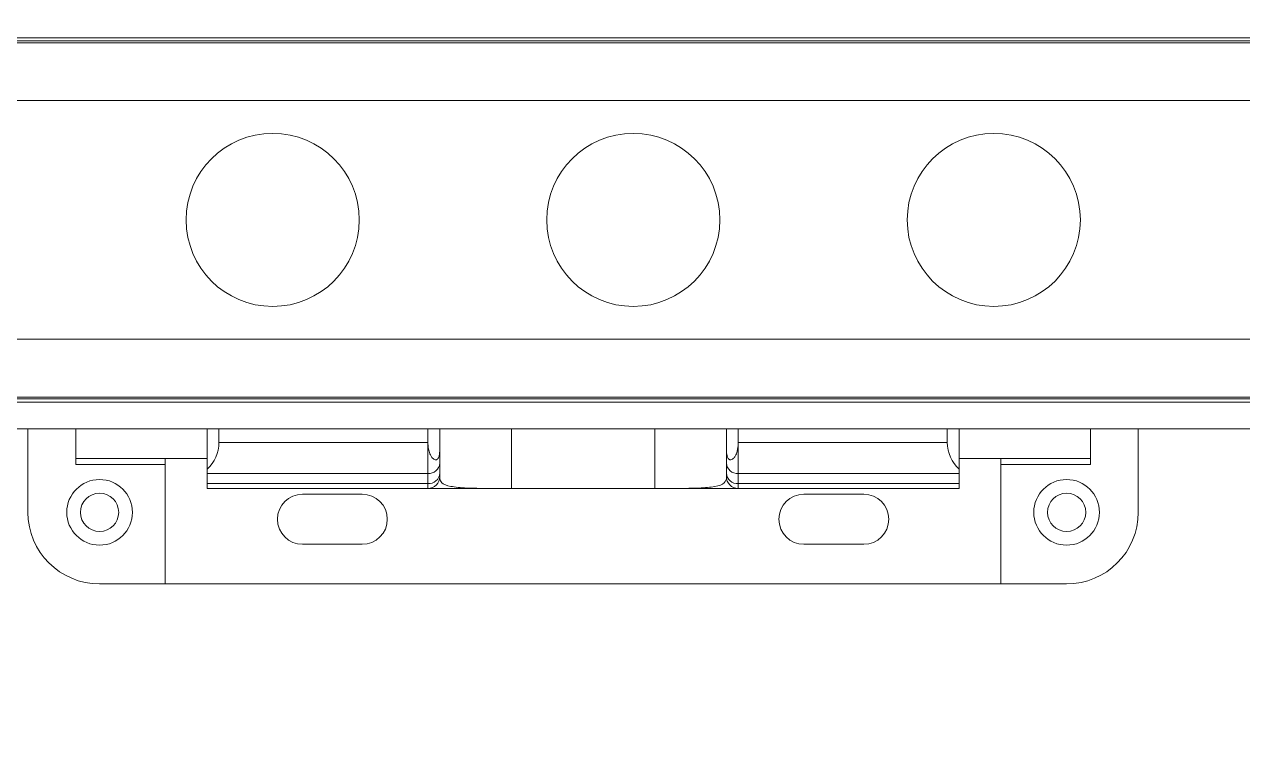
# Model space of a CAD drawing. Header units: inches. Extents: x 0.54 to 10.46, y 0.74 to 7.76.
# Drawn here: x 7.919 to 8.624, y 3.304 to 3.723 of the extents above; entities that cross this region are included whole.
import ezdxf

# ---------------------------------------------------------------- set-up
doc = ezdxf.new("R2010")
doc.units = ezdxf.units.IN
doc.header["$MEASUREMENT"] = 0
doc.layers.add('BG', color=7, linetype='Continuous')
doc.layers.add('MCG-INT-4FT', color=7, linetype='Continuous')

# ---------------------------------------------------------------- blocks, each defined once
blk = doc.blocks.new('block 3')
at = {"layer": 'BG', "true_color": 0xffffff}
h = blk.add_hatch(color=7, dxfattribs=at)
h.dxf.hatch_style = 2
edge = h.paths.add_edge_path()
edge.add_spline(control_points=[(10.29599, 0.90612), (10.29599, 0.90612), (0.87112, 0.90612), (0.87112, 0.90612), (0.87016, 0.90612), (0.86938, 0.90689), (0.86938, 0.90785), (0.86938, 0.90785), (0.86938, 7.59215), (0.86938, 7.59215), (0.86938, 7.59311), (0.87016, 7.59389), (0.87112, 7.59389), (0.87112, 7.59389), (10.29599, 7.59389), (10.29599, 7.59389), (10.29696, 7.59389), (10.29773, 7.59311), (10.29773, 7.59215), (10.29773, 7.59215), (10.29773, 0.90785), (10.29773, 0.90785), (10.29773, 0.90689), (10.29696, 0.90612), (10.29599, 0.90612)], knot_values=[0, 0, 0, 0, 1, 1, 1, 2, 2, 2, 3, 3, 3, 4, 4, 4, 5, 5, 5, 6, 6, 6, 7, 7, 7, 8, 8, 8, 8], degree=3, periodic=1)
h.paths.add_polyline_path([(0.87286, 0.90959), (10.29426, 0.90959), (10.29426, 7.59042), (0.87286, 7.59042)])
at = {"layer": 'BG', "lineweight": 0}
blk.add_open_spline([(10.29599, 0.90612), (10.29599, 0.90612), (0.87112, 0.90612), (0.87112, 0.90612), (0.87016, 0.90612), (0.86938, 0.90689), (0.86938, 0.90785), (0.86938, 0.90785), (0.86938, 7.59215), (0.86938, 7.59215), (0.86938, 7.59311), (0.87016, 7.59389), (0.87112, 7.59389), (0.87112, 7.59389), (10.29599, 7.59389), (10.29599, 7.59389), (10.29696, 7.59389), (10.29773, 7.59311), (10.29773, 7.59215), (10.29773, 7.59215), (10.29773, 0.90785), (10.29773, 0.90785), (10.29773, 0.90689), (10.29696, 0.90612), (10.29599, 0.90612)], degree=3, knots=[0, 0, 0, 0, 1, 1, 1, 2, 2, 2, 3, 3, 3, 4, 4, 4, 5, 5, 5, 6, 6, 6, 7, 7, 7, 8, 8, 8, 8], dxfattribs=at)
blk = doc.blocks.new('block 2')
at = {"layer": 'BG'}
blk.add_blockref('block 3', (0, 0), dxfattribs=at)
blk = doc.blocks.new('block 69')
at = {"layer": 'BG', "true_color": 0xffffff}
h = blk.add_hatch(color=7, dxfattribs=at)
h.dxf.hatch_style = 2
edge = h.paths.add_edge_path()
edge.add_spline(control_points=[(10.46309, 0.739), (10.46309, 0.739), (0.53691, 0.739), (0.53691, 0.739), (0.53595, 0.739), (0.53517, 0.73978), (0.53517, 0.74074), (0.53517, 0.74074), (0.53517, 7.75926), (0.53517, 7.75926), (0.53517, 7.76022), (0.53595, 7.761), (0.53691, 7.761), (0.53691, 7.761), (10.46309, 7.761), (10.46309, 7.761), (10.46406, 7.761), (10.46483, 7.76022), (10.46483, 7.75926), (10.46483, 7.75926), (10.46483, 0.74074), (10.46483, 0.74074), (10.46483, 0.73978), (10.46406, 0.739), (10.46309, 0.739)], knot_values=[0, 0, 0, 0, 1, 1, 1, 2, 2, 2, 3, 3, 3, 4, 4, 4, 5, 5, 5, 6, 6, 6, 7, 7, 7, 8, 8, 8, 8], degree=3, periodic=1)
h.paths.add_polyline_path([(0.53864, 0.74248), (10.46136, 0.74248), (10.46136, 7.75752), (0.53864, 7.75752)])
at = {"layer": 'BG', "lineweight": 0}
blk.add_open_spline([(10.46309, 0.739), (10.46309, 0.739), (0.53691, 0.739), (0.53691, 0.739), (0.53595, 0.739), (0.53517, 0.73978), (0.53517, 0.74074), (0.53517, 0.74074), (0.53517, 7.75926), (0.53517, 7.75926), (0.53517, 7.76022), (0.53595, 7.761), (0.53691, 7.761), (0.53691, 7.761), (10.46309, 7.761), (10.46309, 7.761), (10.46406, 7.761), (10.46483, 7.76022), (10.46483, 7.75926), (10.46483, 7.75926), (10.46483, 0.74074), (10.46483, 0.74074), (10.46483, 0.73978), (10.46406, 0.739), (10.46309, 0.739)], degree=3, knots=[0, 0, 0, 0, 1, 1, 1, 2, 2, 2, 3, 3, 3, 4, 4, 4, 5, 5, 5, 6, 6, 6, 7, 7, 7, 8, 8, 8, 8], dxfattribs=at)
blk = doc.blocks.new('block 68')
at = {"layer": 'BG'}
blk.add_blockref('block 69', (0, 0), dxfattribs=at)
blk = doc.blocks.new('block 1390')
at = {"layer": 'MCG-INT-4FT', "color": 7, "lineweight": 5, "true_color": 0xffffff}
blk.add_lwpolyline([(1.02982, 3.71369), (8.87607, 3.71369)], dxfattribs=at)
blk = doc.blocks.new('block 1392')
at = {"layer": 'MCG-INT-4FT', "color": 7, "lineweight": 5, "true_color": 0xffffff}
blk.add_lwpolyline([(1.02982, 3.5063), (8.87607, 3.5063)], dxfattribs=at)
blk = doc.blocks.new('block 1601')
at = {"layer": 'MCG-INT-4FT', "color": 7, "lineweight": 5, "true_color": 0xffffff}
blk.add_lwpolyline([(8.87607, 3.71369), (1.02982, 3.71369)], dxfattribs=at)
blk = doc.blocks.new('block 1602')
at = {"layer": 'MCG-INT-4FT', "color": 7, "lineweight": 5, "true_color": 0xffffff}
blk.add_lwpolyline([(1.02982, 3.5063), (8.87607, 3.5063)], dxfattribs=at)
blk = doc.blocks.new('block 1607')
at = {"layer": 'MCG-INT-4FT', "color": 7, "lineweight": 5, "true_color": 0xffffff}
blk.add_lwpolyline([(8.87607, 3.48901), (1.02982, 3.48901)], dxfattribs=at)
blk = doc.blocks.new('block 1608')
at = {"layer": 'MCG-INT-4FT', "color": 8, "lineweight": 5, "true_color": 0x808080}
blk.add_lwpolyline([(1.02982, 3.50739), (8.87607, 3.50739)], dxfattribs=at)
blk = doc.blocks.new('block 1610')
at = {"layer": 'MCG-INT-4FT', "color": 8, "lineweight": 5, "true_color": 0x808080}
blk.add_lwpolyline([(1.02982, 3.7126), (8.87607, 3.7126)], dxfattribs=at)
blk = doc.blocks.new('block 1612')
at = {"layer": 'MCG-INT-4FT', "color": 8, "lineweight": 5, "true_color": 0x808080}
blk.add_lwpolyline([(1.02982, 3.71555), (8.87607, 3.71555)], dxfattribs=at)
blk = doc.blocks.new('block 1615')
at = {"layer": 'MCG-INT-4FT', "color": 8, "lineweight": 5, "true_color": 0x808080}
blk.add_lwpolyline([(8.87607, 3.50444), (1.02982, 3.50444)], dxfattribs=at)
blk = doc.blocks.new('block 2356')
at = {"layer": 'MCG-INT-4FT', "color": 7, "lineweight": 5, "true_color": 0xffffff}
blk.add_lwpolyline([(8.28373, 3.45445), (8.33212, 3.45445)], dxfattribs=at)
blk = doc.blocks.new('block 2357')
at = {"layer": 'MCG-INT-4FT', "color": 7, "lineweight": 5, "true_color": 0xffffff}
blk.add_lwpolyline([(8.15238, 3.45445), (8.20078, 3.45445)], dxfattribs=at)
blk = doc.blocks.new('block 2360')
at = {"layer": 'MCG-INT-4FT', "color": 7, "lineweight": 5, "true_color": 0xffffff}
blk.add_open_spline([(8.50322, 3.44062), (8.50322, 3.45112), (8.51174, 3.45963), (8.52223, 3.45963), (8.53273, 3.45963), (8.54125, 3.45112), (8.54125, 3.44062), (8.54125, 3.43012), (8.53273, 3.42161), (8.52223, 3.42161), (8.51174, 3.42161), (8.50322, 3.43012), (8.50322, 3.44062), (8.50322, 3.44062), (8.50322, 3.44062), (8.50322, 3.44062)], degree=3, knots=[0, 0, 0, 0, 1, 1, 1, 2, 2, 2, 3, 3, 3, 4, 4, 4, 5, 5, 5, 5], dxfattribs=at)
blk = doc.blocks.new('block 2368')
at = {"layer": 'MCG-INT-4FT', "color": 7, "lineweight": 5, "true_color": 0xffffff}
blk.add_lwpolyline([(8.56371, 3.48901), (8.56371, 3.44062)], dxfattribs=at)
blk = doc.blocks.new('block 2369')
at = {"layer": 'MCG-INT-4FT', "color": 7, "lineweight": 5, "true_color": 0xffffff}
blk.add_open_spline([(8.52223, 3.39914), (8.54514, 3.39914), (8.56371, 3.41771), (8.56371, 3.44062)], degree=3, dxfattribs=at)
blk = doc.blocks.new('block 2370')
at = {"layer": 'MCG-INT-4FT', "color": 7, "lineweight": 5, "true_color": 0xffffff}
blk.add_lwpolyline([(8.52223, 3.39914), (8.48421, 3.39914)], dxfattribs=at)
blk = doc.blocks.new('block 2371')
at = {"layer": 'MCG-INT-4FT', "color": 7, "lineweight": 5, "true_color": 0xffffff}
blk.add_lwpolyline([(8.48421, 3.39914), (8.48421, 3.46828)], dxfattribs=at)
blk = doc.blocks.new('block 2372')
at = {"layer": 'MCG-INT-4FT', "color": 7, "lineweight": 5, "true_color": 0xffffff}
blk.add_lwpolyline([(8.48421, 3.46828), (8.53606, 3.46828)], dxfattribs=at)
blk = doc.blocks.new('block 2373')
at = {"layer": 'MCG-INT-4FT', "color": 7, "lineweight": 5, "true_color": 0xffffff}
blk.add_lwpolyline([(8.53606, 3.47173), (8.53606, 3.46828)], dxfattribs=at)
blk = doc.blocks.new('block 2375')
at = {"layer": 'MCG-INT-4FT', "color": 7, "lineweight": 5, "true_color": 0xffffff}
blk.add_open_spline([(8.51117, 3.44062), (8.51117, 3.44673), (8.51613, 3.45168), (8.52223, 3.45168), (8.52834, 3.45168), (8.5333, 3.44673), (8.5333, 3.44062), (8.5333, 3.43451), (8.52834, 3.42956), (8.52223, 3.42956), (8.51613, 3.42956), (8.51117, 3.43451), (8.51117, 3.44062), (8.51117, 3.44062), (8.51117, 3.44062), (8.51117, 3.44062)], degree=3, knots=[0, 0, 0, 0, 1, 1, 1, 2, 2, 2, 3, 3, 3, 4, 4, 4, 5, 5, 5, 5], dxfattribs=at)
blk = doc.blocks.new('block 2377')
at = {"layer": 'MCG-INT-4FT', "color": 7, "lineweight": 5, "true_color": 0xffffff}
blk.add_open_spline([(7.94326, 3.44062), (7.94326, 3.45112), (7.95177, 3.45963), (7.96227, 3.45963), (7.97277, 3.45963), (7.98129, 3.45112), (7.98129, 3.44062), (7.98129, 3.43012), (7.97277, 3.42161), (7.96227, 3.42161), (7.95177, 3.42161), (7.94326, 3.43012), (7.94326, 3.44062), (7.94326, 3.44062), (7.94326, 3.44062), (7.94326, 3.44062)], degree=3, knots=[0, 0, 0, 0, 1, 1, 1, 2, 2, 2, 3, 3, 3, 4, 4, 4, 5, 5, 5, 5], dxfattribs=at)
blk = doc.blocks.new('block 2378')
at = {"layer": 'MCG-INT-4FT', "color": 7, "lineweight": 5, "true_color": 0xffffff}
blk.add_lwpolyline([(7.94845, 3.47173), (7.94845, 3.46828)], dxfattribs=at)
blk = doc.blocks.new('block 2379')
at = {"layer": 'MCG-INT-4FT', "color": 7, "lineweight": 5, "true_color": 0xffffff}
blk.add_lwpolyline([(8.0003, 3.46828), (7.94845, 3.46828)], dxfattribs=at)
blk = doc.blocks.new('block 2380')
at = {"layer": 'MCG-INT-4FT', "color": 7, "lineweight": 5, "true_color": 0xffffff}
blk.add_lwpolyline([(8.0003, 3.39914), (8.0003, 3.46828)], dxfattribs=at)
blk = doc.blocks.new('block 2381')
at = {"layer": 'MCG-INT-4FT', "color": 7, "lineweight": 5, "true_color": 0xffffff}
blk.add_lwpolyline([(7.96227, 3.39914), (8.0003, 3.39914)], dxfattribs=at)
blk = doc.blocks.new('block 2382')
at = {"layer": 'MCG-INT-4FT', "color": 7, "lineweight": 5, "true_color": 0xffffff}
blk.add_open_spline([(7.9208, 3.44062), (7.9208, 3.41771), (7.93937, 3.39914), (7.96227, 3.39914)], degree=3, dxfattribs=at)
blk = doc.blocks.new('block 2383')
at = {"layer": 'MCG-INT-4FT', "color": 7, "lineweight": 5, "true_color": 0xffffff}
blk.add_lwpolyline([(7.9208, 3.44062), (7.9208, 3.48901)], dxfattribs=at)
blk = doc.blocks.new('block 2391')
at = {"layer": 'MCG-INT-4FT', "color": 7, "lineweight": 5, "true_color": 0xffffff}
blk.add_open_spline([(7.95121, 3.44062), (7.95121, 3.44673), (7.95617, 3.45168), (7.96227, 3.45168), (7.96838, 3.45168), (7.97334, 3.44673), (7.97334, 3.44062), (7.97334, 3.43451), (7.96838, 3.42956), (7.96227, 3.42956), (7.95617, 3.42956), (7.95121, 3.43451), (7.95121, 3.44062), (7.95121, 3.44062), (7.95121, 3.44062), (7.95121, 3.44062)], degree=3, knots=[0, 0, 0, 0, 1, 1, 1, 2, 2, 2, 3, 3, 3, 4, 4, 4, 5, 5, 5, 5], dxfattribs=at)
blk = doc.blocks.new('block 2404')
at = {"layer": 'MCG-INT-4FT', "color": 7, "lineweight": 5, "true_color": 0xffffff}
blk.add_open_spline([(8.1593, 3.48107), (8.15931, 3.47938), (8.15933, 3.4777), (8.15923, 3.47602), (8.1592, 3.47543), (8.15915, 3.47484), (8.15906, 3.47426), (8.15897, 3.47368), (8.15884, 3.4731), (8.15863, 3.47259), (8.15851, 3.47229), (8.15836, 3.47202), (8.15819, 3.47179), (8.15801, 3.47156), (8.1578, 3.47137), (8.15758, 3.47125), (8.15738, 3.47114), (8.15716, 3.47108), (8.15695, 3.47107), (8.15673, 3.47105), (8.15651, 3.47109), (8.1563, 3.47116), (8.15596, 3.47128), (8.15564, 3.47149), (8.15534, 3.47175), (8.1549, 3.47214), (8.15452, 3.47265), (8.15419, 3.47322), (8.15369, 3.47406), (8.15331, 3.47504), (8.15303, 3.47607), (8.15264, 3.47747), (8.15243, 3.47898), (8.15239, 3.48048), (8.15239, 3.48068), (8.15239, 3.48087), (8.15238, 3.48107)], degree=3, knots=[0, 0, 0, 0, 1, 1, 1, 2, 2, 2, 3, 3, 3, 4, 4, 4, 5, 5, 5, 6, 6, 6, 7, 7, 7, 8, 8, 8, 9, 9, 9, 10, 10, 10, 11, 11, 11, 12, 12, 12, 12], dxfattribs=at)
blk = doc.blocks.new('block 2405')
at = {"layer": 'MCG-INT-4FT', "color": 7, "lineweight": 5, "true_color": 0xffffff}
blk.add_lwpolyline([(8.15238, 3.48107), (8.15238, 3.48901)], dxfattribs=at)
blk = doc.blocks.new('block 2406')
at = {"layer": 'MCG-INT-4FT', "color": 7, "lineweight": 5, "true_color": 0xffffff}
blk.add_lwpolyline([(8.1593, 3.48107), (8.1593, 3.48901)], dxfattribs=at)
blk = doc.blocks.new('block 2407')
at = {"layer": 'MCG-INT-4FT', "color": 7, "lineweight": 5, "true_color": 0xffffff}
blk.add_lwpolyline([(8.1593, 3.4691), (8.1593, 3.48107)], dxfattribs=at)
blk = doc.blocks.new('block 2408')
at = {"layer": 'MCG-INT-4FT', "color": 7, "lineweight": 5, "true_color": 0xffffff}
blk.add_open_spline([(8.15238, 3.46311), (8.15594, 3.46287), (8.15902, 3.46554), (8.1593, 3.4691)], degree=3, dxfattribs=at)
blk = doc.blocks.new('block 2409')
at = {"layer": 'MCG-INT-4FT', "color": 7, "lineweight": 5, "true_color": 0xffffff}
blk.add_lwpolyline([(8.15238, 3.48107), (8.15238, 3.46311)], dxfattribs=at)
blk = doc.blocks.new('block 2410')
at = {"layer": 'MCG-INT-4FT', "color": 7, "lineweight": 5, "true_color": 0xffffff}
blk.add_lwpolyline([(8.33212, 3.48107), (8.33212, 3.48901)], dxfattribs=at)
blk = doc.blocks.new('block 2411')
at = {"layer": 'MCG-INT-4FT', "color": 7, "lineweight": 5, "true_color": 0xffffff}
blk.add_open_spline([(8.32521, 3.48107), (8.3252, 3.47938), (8.32518, 3.4777), (8.32528, 3.47602), (8.32531, 3.47543), (8.32536, 3.47484), (8.32545, 3.47426), (8.32554, 3.47368), (8.32567, 3.4731), (8.32588, 3.47259), (8.326, 3.47229), (8.32615, 3.47202), (8.32632, 3.47179), (8.3265, 3.47156), (8.32671, 3.47137), (8.32693, 3.47125), (8.32713, 3.47114), (8.32735, 3.47108), (8.32756, 3.47107), (8.32778, 3.47105), (8.328, 3.47109), (8.32821, 3.47116), (8.32855, 3.47128), (8.32887, 3.47149), (8.32917, 3.47175), (8.32961, 3.47214), (8.32999, 3.47265), (8.33032, 3.47322), (8.33082, 3.47406), (8.3312, 3.47504), (8.33148, 3.47607), (8.33187, 3.47747), (8.33208, 3.47898), (8.33212, 3.48048), (8.33212, 3.48068), (8.33212, 3.48087), (8.33212, 3.48107)], degree=3, knots=[0, 0, 0, 0, 1, 1, 1, 2, 2, 2, 3, 3, 3, 4, 4, 4, 5, 5, 5, 6, 6, 6, 7, 7, 7, 8, 8, 8, 9, 9, 9, 10, 10, 10, 11, 11, 11, 12, 12, 12, 12], dxfattribs=at)
blk = doc.blocks.new('block 2412')
at = {"layer": 'MCG-INT-4FT', "color": 7, "lineweight": 5, "true_color": 0xffffff}
blk.add_lwpolyline([(8.32521, 3.48107), (8.32521, 3.48901)], dxfattribs=at)
blk = doc.blocks.new('block 2413')
at = {"layer": 'MCG-INT-4FT', "color": 7, "lineweight": 5, "true_color": 0xffffff}
blk.add_lwpolyline([(8.33212, 3.48107), (8.33212, 3.46311)], dxfattribs=at)
blk = doc.blocks.new('block 2414')
at = {"layer": 'MCG-INT-4FT', "color": 7, "lineweight": 5, "true_color": 0xffffff}
blk.add_open_spline([(8.32521, 3.4691), (8.32549, 3.46554), (8.32857, 3.46287), (8.33212, 3.46311)], degree=3, dxfattribs=at)
blk = doc.blocks.new('block 2415')
at = {"layer": 'MCG-INT-4FT', "color": 7, "lineweight": 5, "true_color": 0xffffff}
blk.add_lwpolyline([(8.32521, 3.4691), (8.32521, 3.48107)], dxfattribs=at)
blk = doc.blocks.new('block 2422')
at = {"layer": 'MCG-INT-4FT', "color": 7, "lineweight": 5, "true_color": 0xffffff}
blk.add_lwpolyline([(8.03141, 3.48107), (8.15238, 3.48107)], dxfattribs=at)
blk = doc.blocks.new('block 2423')
at = {"layer": 'MCG-INT-4FT', "color": 7, "lineweight": 5, "true_color": 0xffffff}
blk.add_lwpolyline([(8.03141, 3.48107), (8.03141, 3.48901)], dxfattribs=at)
blk = doc.blocks.new('block 2424')
at = {"layer": 'MCG-INT-4FT', "color": 7, "lineweight": 5, "true_color": 0xffffff}
blk.add_lwpolyline([(8.02449, 3.46311), (8.15238, 3.46311)], dxfattribs=at)
blk = doc.blocks.new('block 2425')
at = {"layer": 'MCG-INT-4FT', "color": 7, "lineweight": 5, "true_color": 0xffffff}
blk.add_lwpolyline([(8.02449, 3.46311), (8.02449, 3.46561)], dxfattribs=at)
blk = doc.blocks.new('block 2426')
at = {"layer": 'MCG-INT-4FT', "color": 7, "lineweight": 5, "true_color": 0xffffff}
blk.add_open_spline([(8.02449, 3.46561), (8.02889, 3.46955), (8.03141, 3.47517), (8.03141, 3.48107)], degree=3, dxfattribs=at)
blk = doc.blocks.new('block 2433')
at = {"layer": 'MCG-INT-4FT', "color": 7, "lineweight": 5, "true_color": 0xffffff}
blk.add_lwpolyline([(8.02449, 3.46561), (8.02449, 3.48901)], dxfattribs=at)
blk = doc.blocks.new('block 2434')
at = {"layer": 'MCG-INT-4FT', "color": 7, "lineweight": 5, "true_color": 0xffffff}
blk.add_lwpolyline([(8.4531, 3.48107), (8.4531, 3.48901)], dxfattribs=at)
blk = doc.blocks.new('block 2435')
at = {"layer": 'MCG-INT-4FT', "color": 7, "lineweight": 5, "true_color": 0xffffff}
blk.add_lwpolyline([(8.4531, 3.48107), (8.33212, 3.48107)], dxfattribs=at)
blk = doc.blocks.new('block 2436')
at = {"layer": 'MCG-INT-4FT', "color": 7, "lineweight": 5, "true_color": 0xffffff}
blk.add_open_spline([(8.4531, 3.48107), (8.4531, 3.47517), (8.45562, 3.46955), (8.46002, 3.46561)], degree=3, dxfattribs=at)
blk = doc.blocks.new('block 2437')
at = {"layer": 'MCG-INT-4FT', "color": 7, "lineweight": 5, "true_color": 0xffffff}
blk.add_lwpolyline([(8.46002, 3.46311), (8.46002, 3.46561)], dxfattribs=at)
blk = doc.blocks.new('block 2438')
at = {"layer": 'MCG-INT-4FT', "color": 7, "lineweight": 5, "true_color": 0xffffff}
blk.add_lwpolyline([(8.46002, 3.46311), (8.33212, 3.46311)], dxfattribs=at)
blk = doc.blocks.new('block 2439')
at = {"layer": 'MCG-INT-4FT', "color": 7, "lineweight": 5, "true_color": 0xffffff}
blk.add_lwpolyline([(8.46002, 3.46561), (8.46002, 3.48901)], dxfattribs=at)
blk = doc.blocks.new('block 2450')
at = {"layer": 'MCG-INT-4FT', "color": 7, "lineweight": 5, "true_color": 0xffffff}
blk.add_lwpolyline([(8.15238, 3.46311), (8.15238, 3.45723)], dxfattribs=at)
blk = doc.blocks.new('block 2451')
at = {"layer": 'MCG-INT-4FT', "color": 7, "lineweight": 5, "true_color": 0xffffff}
blk.add_lwpolyline([(8.02449, 3.45723), (8.15238, 3.45723)], dxfattribs=at)
blk = doc.blocks.new('block 2452')
at = {"layer": 'MCG-INT-4FT', "color": 7, "lineweight": 5, "true_color": 0xffffff}
blk.add_lwpolyline([(8.02449, 3.45723), (8.02449, 3.46311)], dxfattribs=at)
blk = doc.blocks.new('block 2453')
at = {"layer": 'MCG-INT-4FT', "color": 7, "lineweight": 5, "true_color": 0xffffff}
blk.add_open_spline([(8.15238, 3.45723), (8.15594, 3.45699), (8.15902, 3.45966), (8.1593, 3.46321)], degree=3, dxfattribs=at)
blk = doc.blocks.new('block 2454')
at = {"layer": 'MCG-INT-4FT', "color": 7, "lineweight": 5, "true_color": 0xffffff}
blk.add_lwpolyline([(8.1593, 3.46321), (8.1593, 3.4691)], dxfattribs=at)
blk = doc.blocks.new('block 2455')
at = {"layer": 'MCG-INT-4FT', "color": 7, "lineweight": 5, "true_color": 0xffffff}
blk.add_lwpolyline([(8.33212, 3.46311), (8.33212, 3.45723)], dxfattribs=at)
blk = doc.blocks.new('block 2456')
at = {"layer": 'MCG-INT-4FT', "color": 7, "lineweight": 5, "true_color": 0xffffff}
blk.add_open_spline([(8.32521, 3.46321), (8.32549, 3.45966), (8.32857, 3.45699), (8.33212, 3.45723)], degree=3, dxfattribs=at)
blk = doc.blocks.new('block 2457')
at = {"layer": 'MCG-INT-4FT', "color": 7, "lineweight": 5, "true_color": 0xffffff}
blk.add_lwpolyline([(8.32521, 3.46321), (8.32521, 3.4691)], dxfattribs=at)
blk = doc.blocks.new('block 2458')
at = {"layer": 'MCG-INT-4FT', "color": 7, "lineweight": 5, "true_color": 0xffffff}
blk.add_lwpolyline([(8.46002, 3.45723), (8.33212, 3.45723)], dxfattribs=at)
blk = doc.blocks.new('block 2459')
at = {"layer": 'MCG-INT-4FT', "color": 7, "lineweight": 5, "true_color": 0xffffff}
blk.add_lwpolyline([(8.46002, 3.45723), (8.46002, 3.46311)], dxfattribs=at)
blk = doc.blocks.new('block 2470')
at = {"layer": 'MCG-INT-4FT', "color": 7, "lineweight": 5, "true_color": 0xffffff}
blk.add_lwpolyline([(8.15238, 3.45723), (8.15238, 3.45445)], dxfattribs=at)
blk = doc.blocks.new('block 2471')
at = {"layer": 'MCG-INT-4FT', "color": 7, "lineweight": 5, "true_color": 0xffffff}
blk.add_lwpolyline([(8.02449, 3.45445), (8.15238, 3.45445)], dxfattribs=at)
blk = doc.blocks.new('block 2472')
at = {"layer": 'MCG-INT-4FT', "color": 7, "lineweight": 5, "true_color": 0xffffff}
blk.add_lwpolyline([(8.02449, 3.45445), (8.02449, 3.45723)], dxfattribs=at)
blk = doc.blocks.new('block 2473')
at = {"layer": 'MCG-INT-4FT', "color": 7, "lineweight": 5, "true_color": 0xffffff}
blk.add_open_spline([(8.15238, 3.45445), (8.1562, 3.45445), (8.1593, 3.45754), (8.1593, 3.46136)], degree=3, dxfattribs=at)
blk = doc.blocks.new('block 2474')
at = {"layer": 'MCG-INT-4FT', "color": 7, "lineweight": 5, "true_color": 0xffffff}
blk.add_lwpolyline([(8.1593, 3.46136), (8.1593, 3.46321)], dxfattribs=at)
blk = doc.blocks.new('block 2475')
at = {"layer": 'MCG-INT-4FT', "color": 7, "lineweight": 5, "true_color": 0xffffff}
blk.add_lwpolyline([(8.33212, 3.45723), (8.33212, 3.45445)], dxfattribs=at)
blk = doc.blocks.new('block 2476')
at = {"layer": 'MCG-INT-4FT', "color": 7, "lineweight": 5, "true_color": 0xffffff}
blk.add_open_spline([(8.32521, 3.46136), (8.32521, 3.45754), (8.32831, 3.45445), (8.33212, 3.45445)], degree=3, dxfattribs=at)
blk = doc.blocks.new('block 2477')
at = {"layer": 'MCG-INT-4FT', "color": 7, "lineweight": 5, "true_color": 0xffffff}
blk.add_lwpolyline([(8.32521, 3.46136), (8.32521, 3.46321)], dxfattribs=at)
blk = doc.blocks.new('block 2478')
at = {"layer": 'MCG-INT-4FT', "color": 7, "lineweight": 5, "true_color": 0xffffff}
blk.add_lwpolyline([(8.46002, 3.45445), (8.33212, 3.45445)], dxfattribs=at)
blk = doc.blocks.new('block 2479')
at = {"layer": 'MCG-INT-4FT', "color": 7, "lineweight": 5, "true_color": 0xffffff}
blk.add_lwpolyline([(8.46002, 3.45445), (8.46002, 3.45723)], dxfattribs=at)
blk = doc.blocks.new('block 2480')
at = {"layer": 'MCG-INT-4FT', "color": 7, "lineweight": 5, "true_color": 0xffffff}
blk.add_open_spline([(8.20078, 3.45445), (8.19612, 3.45445), (8.19146, 3.45444), (8.18705, 3.45447), (8.18265, 3.45449), (8.17851, 3.45454), (8.17488, 3.45471), (8.17126, 3.45489), (8.16814, 3.45518), (8.16566, 3.45566), (8.16321, 3.45614), (8.16137, 3.45681), (8.16042, 3.45775), (8.15973, 3.45844), (8.15952, 3.45926), (8.1593, 3.46008)], degree=3, knots=[0, 0, 0, 0, 1, 1, 1, 2, 2, 2, 3, 3, 3, 4, 4, 4, 5, 5, 5, 5], dxfattribs=at)
blk = doc.blocks.new('block 2481')
at = {"layer": 'MCG-INT-4FT', "color": 7, "lineweight": 5, "true_color": 0xffffff}
blk.add_lwpolyline([(8.20078, 3.45445), (8.28373, 3.45445)], dxfattribs=at)
blk = doc.blocks.new('block 2482')
at = {"layer": 'MCG-INT-4FT', "color": 7, "lineweight": 5, "true_color": 0xffffff}
blk.add_open_spline([(8.32521, 3.46008), (8.32479, 3.45896), (8.32436, 3.45784), (8.323, 3.45701), (8.32164, 3.45618), (8.31933, 3.45564), (8.31645, 3.45527), (8.31362, 3.45491), (8.31023, 3.45471), (8.30641, 3.4546), (8.30256, 3.45448), (8.29827, 3.45446), (8.29381, 3.45445), (8.29052, 3.45445), (8.28712, 3.45445), (8.28373, 3.45445)], degree=3, knots=[0, 0, 0, 0, 1, 1, 1, 2, 2, 2, 3, 3, 3, 4, 4, 4, 5, 5, 5, 5], dxfattribs=at)
blk = doc.blocks.new('block 2486')
at = {"layer": 'MCG-INT-4FT', "color": 7, "lineweight": 5, "true_color": 0xffffff}
blk.add_lwpolyline([(8.32521, 3.46008), (8.32521, 3.46136)], dxfattribs=at)
blk = doc.blocks.new('block 2487')
at = {"layer": 'MCG-INT-4FT', "color": 7, "lineweight": 5, "true_color": 0xffffff}
blk.add_lwpolyline([(8.1593, 3.46136), (8.1593, 3.46008)], dxfattribs=at)
blk = doc.blocks.new('block 2491')
at = {"layer": 'MCG-INT-4FT', "color": 7, "lineweight": 5, "true_color": 0xffffff}
blk.add_lwpolyline([(8.28373, 3.45445), (8.28373, 3.48901)], dxfattribs=at)
blk = doc.blocks.new('block 2493')
at = {"layer": 'MCG-INT-4FT', "color": 7, "lineweight": 5, "true_color": 0xffffff}
blk.add_lwpolyline([(8.20078, 3.48901), (8.20078, 3.45445)], dxfattribs=at)
blk = doc.blocks.new('block 2496')
at = {"layer": 'MCG-INT-4FT', "color": 7, "lineweight": 5, "true_color": 0xffffff}
blk.add_lwpolyline([(7.94845, 3.47173), (8.02449, 3.47173)], dxfattribs=at)
blk = doc.blocks.new('block 2497')
at = {"layer": 'MCG-INT-4FT', "color": 7, "lineweight": 5, "true_color": 0xffffff}
blk.add_lwpolyline([(7.94845, 3.48901), (7.94845, 3.47173)], dxfattribs=at)
blk = doc.blocks.new('block 2500')
at = {"layer": 'MCG-INT-4FT', "color": 7, "lineweight": 5, "true_color": 0xffffff}
blk.add_lwpolyline([(8.53606, 3.47173), (8.46002, 3.47173)], dxfattribs=at)
blk = doc.blocks.new('block 2501')
at = {"layer": 'MCG-INT-4FT', "color": 7, "lineweight": 5, "true_color": 0xffffff}
blk.add_lwpolyline([(8.53606, 3.48901), (8.53606, 3.47173)], dxfattribs=at)
blk = doc.blocks.new('block 2504')
at = {"layer": 'MCG-INT-4FT', "color": 7, "lineweight": 5, "true_color": 0xffffff}
blk.add_lwpolyline([(8.0003, 3.46828), (8.0003, 3.47173)], dxfattribs=at)
blk = doc.blocks.new('block 2505')
at = {"layer": 'MCG-INT-4FT', "color": 7, "lineweight": 5, "true_color": 0xffffff}
blk.add_lwpolyline([(8.48421, 3.46828), (8.48421, 3.47173)], dxfattribs=at)
blk = doc.blocks.new('block 2515')
at = {"layer": 'MCG-INT-4FT', "color": 7, "lineweight": 5, "true_color": 0xffffff}
blk.add_lwpolyline([(8.37015, 3.45112), (8.40471, 3.45112)], dxfattribs=at)
blk = doc.blocks.new('block 2516')
at = {"layer": 'MCG-INT-4FT', "color": 7, "lineweight": 5, "true_color": 0xffffff}
blk.add_open_spline([(8.37015, 3.45112), (8.36213, 3.45112), (8.35563, 3.44462), (8.35563, 3.43661), (8.35563, 3.42859), (8.36213, 3.42209), (8.37015, 3.42209)], degree=3, knots=[0, 0, 0, 0, 1, 1, 1, 2, 2, 2, 2], dxfattribs=at)
blk = doc.blocks.new('block 2517')
at = {"layer": 'MCG-INT-4FT', "color": 7, "lineweight": 5, "true_color": 0xffffff}
blk.add_lwpolyline([(8.40471, 3.42209), (8.37015, 3.42209)], dxfattribs=at)
blk = doc.blocks.new('block 2518')
at = {"layer": 'MCG-INT-4FT', "color": 7, "lineweight": 5, "true_color": 0xffffff}
blk.add_open_spline([(8.40471, 3.42209), (8.41273, 3.42209), (8.41923, 3.42859), (8.41923, 3.43661), (8.41923, 3.44462), (8.41273, 3.45112), (8.40471, 3.45112)], degree=3, knots=[0, 0, 0, 0, 1, 1, 1, 2, 2, 2, 2], dxfattribs=at)
blk = doc.blocks.new('block 2519')
at = {"layer": 'MCG-INT-4FT', "color": 7, "lineweight": 5, "true_color": 0xffffff}
blk.add_lwpolyline([(8.0798, 3.42209), (8.11436, 3.42209)], dxfattribs=at)
blk = doc.blocks.new('block 2520')
at = {"layer": 'MCG-INT-4FT', "color": 7, "lineweight": 5, "true_color": 0xffffff}
blk.add_open_spline([(8.11436, 3.42209), (8.12238, 3.42209), (8.12888, 3.42859), (8.12888, 3.43661), (8.12888, 3.44462), (8.12238, 3.45112), (8.11436, 3.45112)], degree=3, knots=[0, 0, 0, 0, 1, 1, 1, 2, 2, 2, 2], dxfattribs=at)
blk = doc.blocks.new('block 2521')
at = {"layer": 'MCG-INT-4FT', "color": 7, "lineweight": 5, "true_color": 0xffffff}
blk.add_lwpolyline([(8.11436, 3.45112), (8.0798, 3.45112)], dxfattribs=at)
blk = doc.blocks.new('block 2522')
at = {"layer": 'MCG-INT-4FT', "color": 7, "lineweight": 5, "true_color": 0xffffff}
blk.add_open_spline([(8.0798, 3.45112), (8.07178, 3.45112), (8.06528, 3.44462), (8.06528, 3.43661), (8.06528, 3.42859), (8.07178, 3.42209), (8.0798, 3.42209)], degree=3, knots=[0, 0, 0, 0, 1, 1, 1, 2, 2, 2, 2], dxfattribs=at)
blk = doc.blocks.new('block 2523')
at = {"layer": 'MCG-INT-4FT', "color": 7, "lineweight": 5, "true_color": 0xffffff}
blk.add_lwpolyline([(8.0003, 3.39914), (8.48421, 3.39914)], dxfattribs=at)
blk = doc.blocks.new('block 2538')
at = {"layer": 'MCG-INT-4FT', "color": 7, "lineweight": 5, "true_color": 0xffffff}
blk.add_lwpolyline([(1.02982, 3.67913), (8.87607, 3.67913)], dxfattribs=at)
blk = doc.blocks.new('block 2541')
at = {"layer": 'MCG-INT-4FT', "color": 7, "lineweight": 5, "true_color": 0xffffff}
blk.add_lwpolyline([(8.87607, 3.54087), (1.02982, 3.54087)], dxfattribs=at)
blk = doc.blocks.new('block 2575')
at = {"layer": 'MCG-INT-4FT', "color": 7, "lineweight": 5, "true_color": 0xffffff}
blk.add_open_spline([(8.01239, 3.61), (8.01239, 3.63768), (8.03483, 3.66012), (8.06251, 3.66012), (8.09019, 3.66012), (8.11263, 3.63768), (8.11263, 3.61), (8.11263, 3.58232), (8.09019, 3.55988), (8.06251, 3.55988), (8.03483, 3.55988), (8.01239, 3.58232), (8.01239, 3.61), (8.01239, 3.61), (8.01239, 3.61), (8.01239, 3.61)], degree=3, knots=[0, 0, 0, 0, 1, 1, 1, 2, 2, 2, 3, 3, 3, 4, 4, 4, 5, 5, 5, 5], dxfattribs=at)
blk = doc.blocks.new('block 2576')
at = {"layer": 'MCG-INT-4FT', "color": 7, "lineweight": 5, "true_color": 0xffffff}
blk.add_open_spline([(8.22117, 3.61), (8.22117, 3.63768), (8.2436, 3.66012), (8.27129, 3.66012), (8.29897, 3.66012), (8.32141, 3.63768), (8.32141, 3.61), (8.32141, 3.58232), (8.29897, 3.55988), (8.27129, 3.55988), (8.2436, 3.55988), (8.22117, 3.58232), (8.22117, 3.61), (8.22117, 3.61), (8.22117, 3.61), (8.22117, 3.61)], degree=3, knots=[0, 0, 0, 0, 1, 1, 1, 2, 2, 2, 3, 3, 3, 4, 4, 4, 5, 5, 5, 5], dxfattribs=at)
blk = doc.blocks.new('block 2577')
at = {"layer": 'MCG-INT-4FT', "color": 7, "lineweight": 5, "true_color": 0xffffff}
blk.add_open_spline([(8.42994, 3.61), (8.42994, 3.63768), (8.45238, 3.66012), (8.48006, 3.66012), (8.50774, 3.66012), (8.53018, 3.63768), (8.53018, 3.61), (8.53018, 3.58232), (8.50774, 3.55988), (8.48006, 3.55988), (8.45238, 3.55988), (8.42994, 3.58232), (8.42994, 3.61), (8.42994, 3.61), (8.42994, 3.61), (8.42994, 3.61)], degree=3, knots=[0, 0, 0, 0, 1, 1, 1, 2, 2, 2, 3, 3, 3, 4, 4, 4, 5, 5, 5, 5], dxfattribs=at)

msp = doc.modelspace()

# ---------------------------------------------------------------- block references
at = {"layer": 'BG'}
for name in ['block 68', 'block 2']:
    msp.add_blockref(name, (0, 0), dxfattribs=at)
at = {"layer": 'MCG-INT-4FT'}
for name in ['block 1612', 'block 1390', 'block 1601', 'block 1610', 'block 2538', 'block 2575', 'block 2576', 'block 2577', 'block 2541', 'block 1608', 'block 1392', 'block 1602', 'block 1615', 'block 1607', 'block 2383', 'block 2497', 'block 2433', 'block 2423', 'block 2405', 'block 2406', 'block 2493', 'block 2491', 'block 2412', 'block 2410', 'block 2434', 'block 2439', 'block 2501', 'block 2368', 'block 2426', 'block 2422', 'block 2404', 'block 2409', 'block 2407', 'block 2411', 'block 2415', 'block 2413', 'block 2435', 'block 2436', 'block 2378', 'block 2496', 'block 2504', 'block 2500', 'block 2505', 'block 2373', 'block 2379', 'block 2380', 'block 2425', 'block 2408', 'block 2454', 'block 2414', 'block 2457', 'block 2437', 'block 2371', 'block 2372', 'block 2377', 'block 2424', 'block 2452', 'block 2451', 'block 2472', 'block 2453', 'block 2450', 'block 2473', 'block 2470', 'block 2474', 'block 2487', 'block 2480', 'block 2482', 'block 2456', 'block 2477', 'block 2476', 'block 2486', 'block 2438', 'block 2455', 'block 2458', 'block 2475', 'block 2459', 'block 2479', 'block 2360', 'block 2391', 'block 2471', 'block 2522', 'block 2521', 'block 2520', 'block 2357', 'block 2481', 'block 2356', 'block 2478', 'block 2516', 'block 2515', 'block 2518', 'block 2375', 'block 2382', 'block 2369', 'block 2519', 'block 2517', 'block 2381', 'block 2523', 'block 2370']:
    msp.add_blockref(name, (0, 0), dxfattribs=at)

doc.saveas('drawing.dxf')
